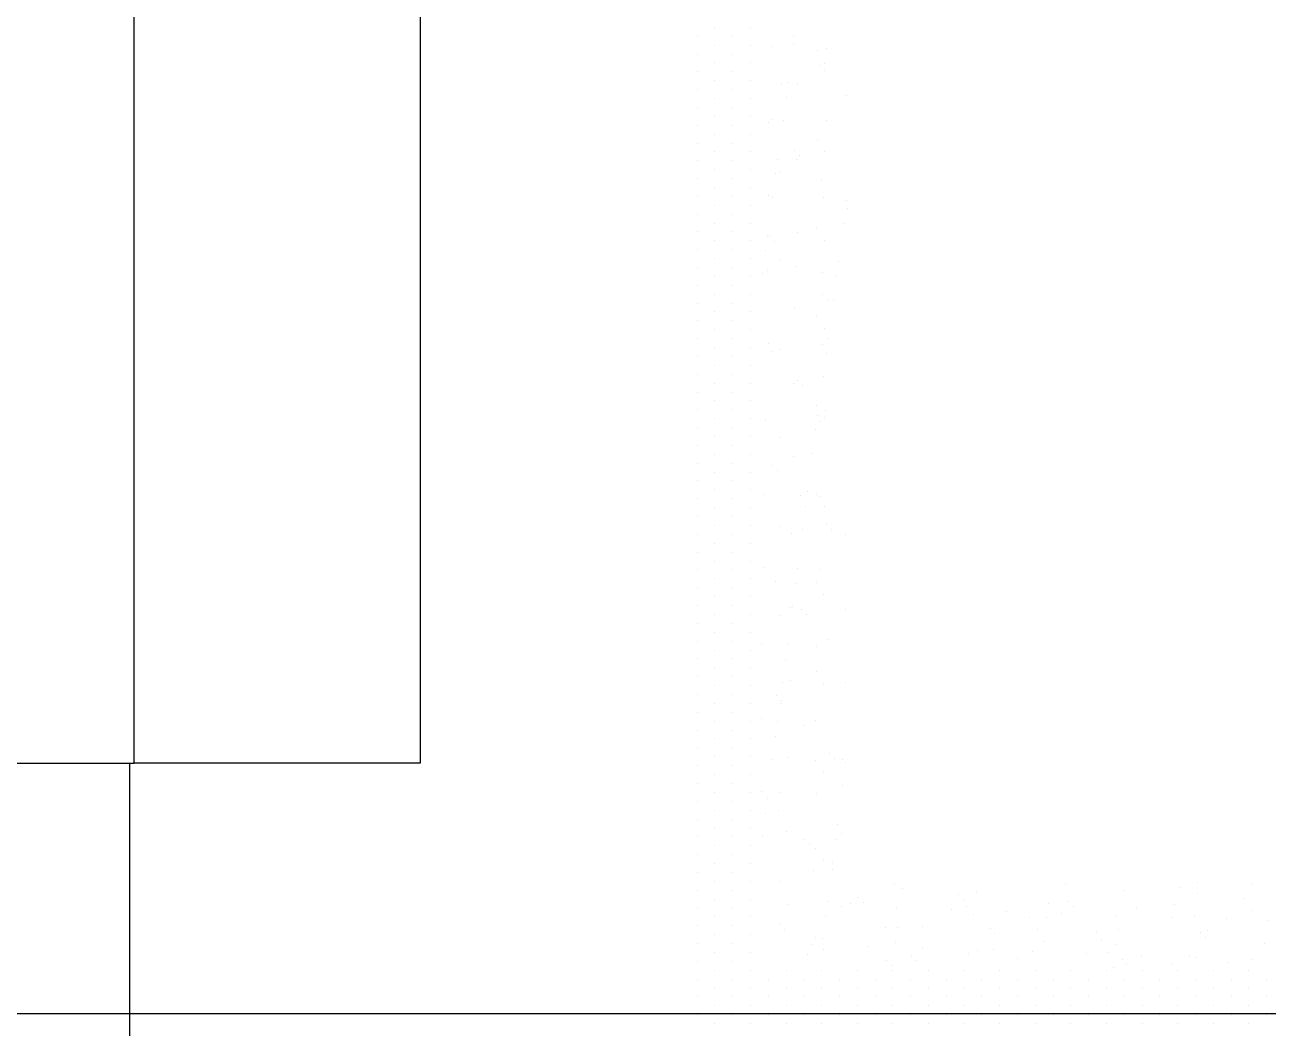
# Model space of a CAD drawing. Header units: millimetres. Extents: x -178 to 521, y -135 to 750.
# Drawn here: x -56.63 to -55.739, y 706.1 to 706.82 of the extents above; entities that cross this region are included whole.
import ezdxf

# ---------------------------------------------------------------- set-up
doc = ezdxf.new("R2010")
doc.units = ezdxf.units.MM
doc.header["$LTSCALE"] = 20
doc.header["$MEASUREMENT"] = 0
doc.linetypes.add('DASHDOT2', pattern=[0.5, 0.25, -0.125, 0, -0.125])
doc.layers.get('0').update_dxf_attribs({"linetype": 'CONTINUOUS'})
for name, color, linetype in [('AR-ALV', 5, 'CONTINUOUS'), ('COTA', 7, 'CONTINUOUS'), ('COTAS', 7, 'CONTINUOUS')]:
    doc.layers.add(name, color=color, linetype=linetype)

# ---------------------------------------------------------------- blocks, each defined once
blk = doc.blocks.new('A$C7AFB675E')
at = {"color": 8}
for p, q in [((3.5162, 1.3004), (3.5162, 1.3004)), ((3.5319, 1.3083), (3.5319, 1.3083)), ((3.5477, 1.3004), (3.5477, 1.3004)), ((3.5634, 1.3083), (3.5634, 1.3083)), ((3.6012, 1.3), (3.6012, 1.3)), ((3.5319, 1.2925), (3.5319, 1.2925)), ((3.5634, 1.2925), (3.5634, 1.2925)), ((3.5816, 1.2916), (3.5816, 1.2916)), ((3.6011, 1.2938), (3.6011, 1.2938)), ((3.6224, 1.2874), (3.6224, 1.2874)), ((3.6302, 1.29), (3.6302, 1.29)), ((3.5162, 1.2847), (3.5162, 1.2847)), ((3.5319, 1.2768), (3.5319, 1.2768)), ((3.5477, 1.2847), (3.5477, 1.2847)), ((3.5634, 1.2768), (3.5634, 1.2768)), ((3.6292, 1.2767), (3.6292, 1.2767)), ((3.5162, 1.2689), (3.5162, 1.2689)), ((3.5477, 1.2689), (3.5477, 1.2689)), ((3.6242, 1.2749), (3.6242, 1.2749)), ((3.6285, 1.2702), (3.6285, 1.2702)), ((3.5319, 1.261), (3.5319, 1.261)), ((3.5634, 1.261), (3.5634, 1.261)), ((3.5905, 1.2588), (3.5905, 1.2588)), ((3.5966, 1.2596), (3.5966, 1.2596)), ((3.6052, 1.2575), (3.6052, 1.2575)), ((3.5162, 1.2532), (3.5162, 1.2532)), ((3.5319, 1.2453), (3.5319, 1.2453)), ((3.5477, 1.2532), (3.5477, 1.2532)), ((3.5634, 1.2453), (3.5634, 1.2453)), ((3.5949, 1.2464), (3.5949, 1.2464)), ((3.6486, 1.2483), (3.6486, 1.2483)), ((3.5162, 1.2374), (3.5162, 1.2374)), ((3.5477, 1.2374), (3.5477, 1.2374)), ((3.5162, 1.2217), (3.5162, 1.2217)), ((3.5319, 1.2295), (3.5319, 1.2295)), ((3.5477, 1.2217), (3.5477, 1.2217)), ((3.5634, 1.2295), (3.5634, 1.2295)), ((3.5791, 1.2242), (3.5791, 1.2242)), ((3.5819, 1.2271), (3.5819, 1.2271)), ((3.5922, 1.226), (3.5922, 1.226)), ((3.6305, 1.2256), (3.6305, 1.2256)), ((3.5319, 1.2138), (3.5319, 1.2138)), ((3.5634, 1.2138), (3.5634, 1.2138)), ((3.5162, 1.2059), (3.5162, 1.2059)), ((3.5477, 1.2059), (3.5477, 1.2059)), ((3.6223, 1.2089), (3.6223, 1.2089)), ((3.5162, 1.1902), (3.5162, 1.1902)), ((3.5319, 1.198), (3.5319, 1.198)), ((3.5477, 1.1902), (3.5477, 1.1902)), ((3.5634, 1.198), (3.5634, 1.198)), ((3.5877, 1.1917), (3.5877, 1.1917)), ((3.6021, 1.1991), (3.6021, 1.1991)), ((3.6044, 1.1916), (3.6044, 1.1916)), ((3.6064, 1.1945), (3.6064, 1.1945)), ((3.629, 1.1983), (3.629, 1.1983)), ((3.5319, 1.1823), (3.5319, 1.1823)), ((3.5634, 1.1823), (3.5634, 1.1823)), ((3.5859, 1.1786), (3.5859, 1.1786)), ((3.5903, 1.1804), (3.5903, 1.1804)), ((3.5162, 1.1744), (3.5162, 1.1744)), ((3.5319, 1.1665), (3.5319, 1.1665)), ((3.5477, 1.1744), (3.5477, 1.1744)), ((3.5634, 1.1665), (3.5634, 1.1665)), ((3.6264, 1.1726), (3.6264, 1.1726)), ((3.5162, 1.1587), (3.5162, 1.1587)), ((3.5477, 1.1587), (3.5477, 1.1587)), ((3.5795, 1.1591), (3.5795, 1.1591)), ((3.5832, 1.1581), (3.5832, 1.1581)), ((3.628, 1.1575), (3.628, 1.1575)), ((3.6481, 1.1554), (3.6481, 1.1554)), ((3.5319, 1.1508), (3.5319, 1.1508)), ((3.5634, 1.1508), (3.5634, 1.1508)), ((3.6494, 1.1475), (3.6494, 1.1475)), ((3.5162, 1.1429), (3.5162, 1.1429)), ((3.5319, 1.135), (3.5319, 1.135)), ((3.5477, 1.1429), (3.5477, 1.1429)), ((3.5634, 1.135), (3.5634, 1.135)), ((3.6454, 1.1349), (3.6454, 1.1349)), ((3.5162, 1.1272), (3.5162, 1.1272)), ((3.5477, 1.1272), (3.5477, 1.1272)), ((3.5787, 1.1239), (3.5787, 1.1239)), ((3.58, 1.1234), (3.58, 1.1234)), ((3.6047, 1.1271), (3.6047, 1.1271)), ((3.6221, 1.1304), (3.6221, 1.1304)), ((3.5162, 1.1114), (3.5162, 1.1114)), ((3.5319, 1.1193), (3.5319, 1.1193)), ((3.5477, 1.1114), (3.5477, 1.1114)), ((3.5634, 1.1193), (3.5634, 1.1193)), ((3.5842, 1.1187), (3.5842, 1.1187)), ((3.6289, 1.1198), (3.6289, 1.1198)), ((3.5319, 1.1035), (3.5319, 1.1035)), ((3.5634, 1.1035), (3.5634, 1.1035)), ((3.577, 1.1108), (3.577, 1.1108)), ((3.5902, 1.1019), (3.5902, 1.1019)), ((3.6409, 1.1007), (3.6409, 1.1007)), ((3.5162, 1.0957), (3.5162, 1.0957)), ((3.5477, 1.0957), (3.5477, 1.0957)), ((3.5743, 1.0903), (3.5743, 1.0903)), ((3.5786, 1.0931), (3.5786, 1.0931)), ((3.6043, 1.0968), (3.6043, 1.0968)), ((3.6272, 1.0915), (3.6272, 1.0915)), ((3.5162, 1.0799), (3.5162, 1.0799)), ((3.5319, 1.0878), (3.5319, 1.0878)), ((3.5477, 1.0799), (3.5477, 1.0799)), ((3.5634, 1.0878), (3.5634, 1.0878)), ((3.6392, 1.0875), (3.6392, 1.0875)), ((3.5319, 1.072), (3.5319, 1.072)), ((3.5634, 1.072), (3.5634, 1.072)), ((3.6273, 1.0717), (3.6273, 1.0717)), ((3.5162, 1.0642), (3.5162, 1.0642)), ((3.5319, 1.0563), (3.5319, 1.0563)), ((3.5477, 1.0642), (3.5477, 1.0642)), ((3.5634, 1.0563), (3.5634, 1.0563)), ((3.6023, 1.059), (3.6023, 1.059)), ((3.6316, 1.0671), (3.6316, 1.0671)), ((3.6365, 1.0671), (3.6365, 1.0671)), ((3.5162, 1.0484), (3.5162, 1.0484)), ((3.5477, 1.0484), (3.5477, 1.0484)), ((3.622, 1.0519), (3.622, 1.0519)), ((3.5319, 1.0405), (3.5319, 1.0405)), ((3.5634, 1.0405), (3.5634, 1.0405)), ((3.6288, 1.0413), (3.6288, 1.0413)), ((3.5162, 1.0327), (3.5162, 1.0327)), ((3.5319, 1.0248), (3.5319, 1.0248)), ((3.5477, 1.0327), (3.5477, 1.0327)), ((3.5634, 1.0248), (3.5634, 1.0248)), ((3.5789, 1.0287), (3.5789, 1.0287)), ((3.59, 1.0234), (3.59, 1.0234)), ((3.6275, 1.0271), (3.6275, 1.0271)), ((3.632, 1.0328), (3.632, 1.0328)), ((3.5162, 1.0169), (3.5162, 1.0169)), ((3.5477, 1.0169), (3.5477, 1.0169)), ((3.5822, 1.021), (3.5822, 1.021)), ((3.6303, 1.0197), (3.6303, 1.0197)), ((3.5319, 1.009), (3.5319, 1.009)), ((3.5634, 1.009), (3.5634, 1.009)), ((3.5162, 1.0012), (3.5162, 1.0012)), ((3.5319, 0.9933), (3.5319, 0.9933)), ((3.5477, 1.0012), (3.5477, 1.0012)), ((3.5634, 0.9933), (3.5634, 0.9933)), ((3.6014, 0.9931), (3.6014, 0.9931)), ((3.6052, 0.996), (3.6052, 0.996)), ((3.6094, 0.9913), (3.6094, 0.9913)), ((3.6276, 0.9992), (3.6276, 0.9992)), ((3.5162, 0.9854), (3.5162, 0.9854)), ((3.5477, 0.9854), (3.5477, 0.9854)), ((3.5162, 0.9697), (3.5162, 0.9697)), ((3.5319, 0.9775), (3.5319, 0.9775)), ((3.5477, 0.9697), (3.5477, 0.9697)), ((3.5634, 0.9775), (3.5634, 0.9775)), ((3.6219, 0.9735), (3.6219, 0.9735)), ((3.6295, 0.9694), (3.6295, 0.9694)), ((3.5319, 0.9618), (3.5319, 0.9618)), ((3.5634, 0.9618), (3.5634, 0.9618)), ((3.5765, 0.9606), (3.5765, 0.9606)), ((3.623, 0.965), (3.623, 0.965)), ((3.625, 0.959), (3.625, 0.959)), ((3.6286, 0.9628), (3.6286, 0.9628)), ((3.5162, 0.9539), (3.5162, 0.9539)), ((3.5477, 0.9539), (3.5477, 0.9539)), ((3.6213, 0.9519), (3.6213, 0.9519)), ((3.5162, 0.9382), (3.5162, 0.9382)), ((3.5319, 0.946), (3.5319, 0.946)), ((3.5477, 0.9382), (3.5477, 0.9382)), ((3.5634, 0.946), (3.5634, 0.946)), ((3.5899, 0.9449), (3.5899, 0.9449)), ((3.5319, 0.9303), (3.5319, 0.9303)), ((3.5634, 0.9303), (3.5634, 0.9303)), ((3.6017, 0.9286), (3.6017, 0.9286)), ((3.6186, 0.9314), (3.6186, 0.9314)), ((3.5162, 0.9224), (3.5162, 0.9224)), ((3.5319, 0.9145), (3.5319, 0.9145)), ((3.5477, 0.9224), (3.5477, 0.9224)), ((3.5634, 0.9145), (3.5634, 0.9145)), ((3.5831, 0.9202), (3.5831, 0.9202)), ((3.5873, 0.9156), (3.5873, 0.9156)), ((3.5162, 0.9067), (3.5162, 0.9067)), ((3.5477, 0.9067), (3.5477, 0.9067)), ((3.5319, 0.8988), (3.5319, 0.8988)), ((3.5634, 0.8988), (3.5634, 0.8988)), ((3.5756, 0.8946), (3.5756, 0.8946)), ((3.6074, 0.8936), (3.6074, 0.8936)), ((3.6141, 0.8972), (3.6141, 0.8972)), ((3.6217, 0.895), (3.6217, 0.895)), ((3.6242, 0.893), (3.6242, 0.893)), ((3.5162, 0.8909), (3.5162, 0.8909)), ((3.5319, 0.883), (3.5319, 0.883)), ((3.5477, 0.8909), (3.5477, 0.8909)), ((3.5634, 0.883), (3.5634, 0.883)), ((3.6124, 0.884), (3.6124, 0.884)), ((3.6285, 0.8844), (3.6285, 0.8844)), ((3.5162, 0.8752), (3.5162, 0.8752)), ((3.5477, 0.8752), (3.5477, 0.8752)), ((3.5162, 0.8594), (3.5162, 0.8594)), ((3.5319, 0.8673), (3.5319, 0.8673)), ((3.5477, 0.8594), (3.5477, 0.8594)), ((3.5634, 0.8673), (3.5634, 0.8673)), ((3.5897, 0.8665), (3.5897, 0.8665)), ((3.5993, 0.8605), (3.5993, 0.8605)), ((3.6097, 0.8636), (3.6097, 0.8636)), ((3.6304, 0.8686), (3.6304, 0.8686)), ((3.6347, 0.8639), (3.6347, 0.8639)), ((3.6478, 0.859), (3.6478, 0.859)), ((3.5319, 0.8515), (3.5319, 0.8515)), ((3.5634, 0.8515), (3.5634, 0.8515)), ((3.5162, 0.8437), (3.5162, 0.8437)), ((3.5477, 0.8437), (3.5477, 0.8437)), ((3.5162, 0.8279), (3.5162, 0.8279)), ((3.5319, 0.8358), (3.5319, 0.8358)), ((3.5477, 0.8279), (3.5477, 0.8279)), ((3.5634, 0.8358), (3.5634, 0.8358)), ((3.576, 0.8302), (3.576, 0.8302)), ((3.6052, 0.8293), (3.6052, 0.8293)), ((3.6245, 0.8286), (3.6245, 0.8286)), ((3.5319, 0.82), (3.5319, 0.82)), ((3.5634, 0.82), (3.5634, 0.82)), ((3.5853, 0.8179), (3.5853, 0.8179)), ((3.6035, 0.8162), (3.6035, 0.8162)), ((3.6216, 0.8165), (3.6216, 0.8165)), ((3.5162, 0.8122), (3.5162, 0.8122)), ((3.5319, 0.8043), (3.5319, 0.8043)), ((3.5477, 0.8122), (3.5477, 0.8122)), ((3.5634, 0.8043), (3.5634, 0.8043)), ((3.6283, 0.8059), (3.6283, 0.8059)), ((3.5162, 0.7964), (3.5162, 0.7964)), ((3.5477, 0.7964), (3.5477, 0.7964)), ((3.5984, 0.7946), (3.5984, 0.7946)), ((3.6008, 0.7957), (3.6008, 0.7957)), ((3.6083, 0.7928), (3.6083, 0.7928)), ((3.647, 0.793), (3.647, 0.793)), ((3.5319, 0.7885), (3.5319, 0.7885)), ((3.5634, 0.7885), (3.5634, 0.7885)), ((3.5896, 0.788), (3.5896, 0.788)), ((3.6125, 0.7882), (3.6125, 0.7882)), ((3.5162, 0.7807), (3.5162, 0.7807)), ((3.5319, 0.7728), (3.5319, 0.7728)), ((3.5477, 0.7807), (3.5477, 0.7807)), ((3.5634, 0.7728), (3.5634, 0.7728)), ((3.5162, 0.7649), (3.5162, 0.7649)), ((3.5477, 0.7649), (3.5477, 0.7649)), ((3.5735, 0.7621), (3.5735, 0.7621)), ((3.5963, 0.7615), (3.5963, 0.7615)), ((3.6221, 0.7605), (3.6221, 0.7605)), ((3.6326, 0.7662), (3.6326, 0.7662)), ((3.5162, 0.7492), (3.5162, 0.7492)), ((3.5319, 0.757), (3.5319, 0.757)), ((3.5477, 0.7492), (3.5477, 0.7492)), ((3.5634, 0.757), (3.5634, 0.757)), ((3.5945, 0.7484), (3.5945, 0.7484)), ((3.5319, 0.7413), (3.5319, 0.7413)), ((3.5634, 0.7413), (3.5634, 0.7413)), ((3.6214, 0.738), (3.6214, 0.738)), ((3.5162, 0.7334), (3.5162, 0.7334)), ((3.5477, 0.7334), (3.5477, 0.7334)), ((3.5918, 0.7279), (3.5918, 0.7279)), ((3.5987, 0.7301), (3.5987, 0.7301)), ((3.6282, 0.7274), (3.6282, 0.7274)), ((3.6473, 0.7285), (3.6473, 0.7285)), ((3.5162, 0.7177), (3.5162, 0.7177)), ((3.5319, 0.7255), (3.5319, 0.7255)), ((3.5477, 0.7177), (3.5477, 0.7177)), ((3.5634, 0.7255), (3.5634, 0.7255)), ((3.5862, 0.7171), (3.5862, 0.7171)), ((3.5319, 0.7098), (3.5319, 0.7098)), ((3.5634, 0.7098), (3.5634, 0.7098)), ((3.5895, 0.7095), (3.5895, 0.7095)), ((3.5904, 0.7124), (3.5904, 0.7124)), ((3.5162, 0.7019), (3.5162, 0.7019)), ((3.5319, 0.694), (3.5319, 0.694)), ((3.5477, 0.7019), (3.5477, 0.7019)), ((3.5634, 0.694), (3.5634, 0.694)), ((3.5727, 0.6961), (3.5727, 0.6961)), ((3.5873, 0.6937), (3.5873, 0.6937)), ((3.6212, 0.6945), (3.6212, 0.6945)), ((3.5162, 0.6862), (3.5162, 0.6862)), ((3.5477, 0.6862), (3.5477, 0.6862)), ((3.6105, 0.6905), (3.6105, 0.6905)), ((3.5319, 0.6783), (3.5319, 0.6783)), ((3.5634, 0.6783), (3.5634, 0.6783)), ((3.5856, 0.6805), (3.5856, 0.6805)), ((3.5162, 0.6704), (3.5162, 0.6704)), ((3.5319, 0.6625), (3.5319, 0.6625)), ((3.5477, 0.6704), (3.5477, 0.6704)), ((3.5634, 0.6625), (3.5634, 0.6625)), ((3.5963, 0.6621), (3.5963, 0.6621)), ((3.6335, 0.6654), (3.6335, 0.6654)), ((3.6378, 0.6608), (3.6378, 0.6608)), ((3.6448, 0.6605), (3.6448, 0.6605)), ((3.5162, 0.6547), (3.5162, 0.6547)), ((3.5477, 0.6547), (3.5477, 0.6547)), ((3.5829, 0.6601), (3.5829, 0.6601)), ((3.6213, 0.6596), (3.6213, 0.6596)), ((3.6478, 0.6573), (3.6478, 0.6573)), ((3.5162, 0.6389), (3.5162, 0.6389)), ((3.5319, 0.6468), (3.5319, 0.6468)), ((3.5477, 0.6389), (3.5477, 0.6389)), ((3.5634, 0.6468), (3.5634, 0.6468)), ((3.6281, 0.6489), (3.6281, 0.6489)), ((3.5319, 0.631), (3.5319, 0.631)), ((3.5634, 0.631), (3.5634, 0.631)), ((3.573, 0.6317), (3.573, 0.6317)), ((3.5893, 0.631), (3.5893, 0.631)), ((3.6215, 0.6301), (3.6215, 0.6301)), ((3.6451, 0.6368), (3.6451, 0.6368)), ((3.5162, 0.6232), (3.5162, 0.6232)), ((3.5477, 0.6232), (3.5477, 0.6232)), ((3.5784, 0.6258), (3.5784, 0.6258)), ((3.5162, 0.6074), (3.5162, 0.6074)), ((3.5319, 0.6153), (3.5319, 0.6153)), ((3.5477, 0.6074), (3.5477, 0.6074)), ((3.5634, 0.6153), (3.5634, 0.6153)), ((3.5767, 0.6127), (3.5767, 0.6127)), ((3.5884, 0.6147), (3.5884, 0.6147)), ((3.5319, 0.5995), (3.5319, 0.5995)), ((3.5634, 0.5995), (3.5634, 0.5995)), ((3.5955, 0.5961), (3.5955, 0.5961)), ((3.6406, 0.6026), (3.6406, 0.6026)), ((3.644, 0.5945), (3.644, 0.5945)), ((3.5162, 0.5917), (3.5162, 0.5917)), ((3.5319, 0.5838), (3.5319, 0.5838)), ((3.5477, 0.5917), (3.5477, 0.5917)), ((3.5634, 0.5838), (3.5634, 0.5838)), ((3.574, 0.5922), (3.574, 0.5922)), ((3.6114, 0.5896), (3.6114, 0.5896)), ((3.6156, 0.585), (3.6156, 0.585)), ((3.6389, 0.5895), (3.6389, 0.5895)), ((3.5162, 0.5759), (3.5162, 0.5759)), ((3.5477, 0.5759), (3.5477, 0.5759)), ((3.6211, 0.5811), (3.6211, 0.5811)), ((3.5319, 0.568), (3.5319, 0.568)), ((3.5634, 0.568), (3.5634, 0.568)), ((3.6191, 0.562), (3.6191, 0.562)), ((3.6279, 0.5704), (3.6279, 0.5704)), ((3.6357, 0.5631), (3.6357, 0.5631)), ((3.6362, 0.569), (3.6362, 0.569)), ((3.5162, 0.5602), (3.5162, 0.5602)), ((3.5319, 0.5523), (3.5319, 0.5523)), ((3.5477, 0.5602), (3.5477, 0.5602)), ((3.5634, 0.5523), (3.5634, 0.5523)), ((3.5892, 0.5525), (3.5892, 0.5525)), ((3.959, 0.5509), (3.959, 0.5509)), ((3.5162, 0.5444), (3.5162, 0.5444)), ((3.5477, 0.5444), (3.5477, 0.5444)), ((3.691, 0.5501), (3.691, 0.5501)), ((3.6983, 0.5458), (3.6983, 0.5458)), ((3.7473, 0.5404), (3.7473, 0.5404)), ((3.7632, 0.543), (3.7632, 0.543)), ((3.8417, 0.5496), (3.8417, 0.5496)), ((3.8938, 0.5439), (3.8938, 0.5439)), ((3.9436, 0.5472), (3.9436, 0.5472)), ((3.9587, 0.5411), (3.9587, 0.5411)), ((4.0075, 0.5493), (4.0075, 0.5493)), ((3.5162, 0.5287), (3.5162, 0.5287)), ((3.5319, 0.5365), (3.5319, 0.5365)), ((3.5477, 0.5287), (3.5477, 0.5287)), ((3.5634, 0.5365), (3.5634, 0.5365)), ((3.5958, 0.5316), (3.5958, 0.5316)), ((3.6317, 0.5348), (3.6317, 0.5348)), ((3.6443, 0.53), (3.6443, 0.53)), ((3.6523, 0.5322), (3.6523, 0.5322)), ((3.6587, 0.538), (3.6587, 0.538)), ((3.663, 0.5333), (3.663, 0.5333)), ((3.6929, 0.5285), (3.6929, 0.5285)), ((3.7525, 0.5355), (3.7525, 0.5355)), ((3.7541, 0.5297), (3.7541, 0.5297)), ((3.8271, 0.5329), (3.8271, 0.5329)), ((3.8449, 0.5346), (3.8449, 0.5346)), ((3.8492, 0.5299), (3.8492, 0.5299)), ((3.9048, 0.5293), (3.9048, 0.5293)), ((3.9387, 0.5321), (3.9387, 0.5321)), ((3.9999, 0.5374), (3.9999, 0.5374)), ((3.5319, 0.5208), (3.5319, 0.5208)), ((3.5634, 0.5208), (3.5634, 0.5208)), ((3.6299, 0.5216), (3.6299, 0.5216)), ((3.7414, 0.5269), (3.7414, 0.5269)), ((3.7605, 0.5225), (3.7605, 0.5225)), ((3.79, 0.5253), (3.79, 0.5253)), ((3.8104, 0.52), (3.8104, 0.52)), ((3.8254, 0.5198), (3.8254, 0.5198)), ((3.8385, 0.5237), (3.8385, 0.5237)), ((3.8871, 0.5221), (3.8871, 0.5221)), ((3.9357, 0.5205), (3.9357, 0.5205)), ((3.956, 0.5207), (3.956, 0.5207)), ((3.9842, 0.5189), (3.9842, 0.5189)), ((4.0067, 0.5268), (4.0067, 0.5268)), ((4.0209, 0.5179), (4.0209, 0.5179)), ((3.5162, 0.5129), (3.5162, 0.5129)), ((3.5477, 0.5129), (3.5477, 0.5129)), ((3.5893, 0.5139), (3.5893, 0.5139)), ((3.5935, 0.5092), (3.5935, 0.5092)), ((3.6831, 0.5114), (3.6831, 0.5114)), ((3.6938, 0.5115), (3.6938, 0.5115)), ((3.7154, 0.5118), (3.7154, 0.5118)), ((3.7755, 0.5104), (3.7755, 0.5104)), ((3.8172, 0.5094), (3.8172, 0.5094)), ((3.8693, 0.508), (3.8693, 0.508)), ((3.8893, 0.5097), (3.8893, 0.5097)), ((3.9617, 0.507), (3.9617, 0.507)), ((3.9679, 0.5089), (3.9679, 0.5089)), ((3.5162, 0.4972), (3.5162, 0.4972)), ((3.5319, 0.505), (3.5319, 0.505)), ((3.5477, 0.4972), (3.5477, 0.4972)), ((3.5634, 0.505), (3.5634, 0.505)), ((3.6182, 0.4961), (3.6182, 0.4961)), ((3.621, 0.5026), (3.621, 0.5026)), ((3.6272, 0.5012), (3.6272, 0.5012)), ((3.6921, 0.4984), (3.6921, 0.4984)), ((3.7797, 0.5058), (3.7797, 0.5058)), ((3.8227, 0.4993), (3.8227, 0.4993)), ((3.8736, 0.4997), (3.8736, 0.4997)), ((3.8876, 0.4965), (3.8876, 0.4965)), ((3.966, 0.5024), (3.966, 0.5024)), ((4.0182, 0.4974), (4.0182, 0.4974)), ((3.5319, 0.4893), (3.5319, 0.4893)), ((3.5634, 0.4893), (3.5634, 0.4893)), ((3.6136, 0.4873), (3.6136, 0.4873)), ((3.6278, 0.492), (3.6278, 0.492)), ((3.6668, 0.4945), (3.6668, 0.4945)), ((3.706, 0.4863), (3.706, 0.4863)), ((3.7153, 0.4929), (3.7153, 0.4929)), ((3.756, 0.4883), (3.756, 0.4883)), ((3.7639, 0.4913), (3.7639, 0.4913)), ((3.7785, 0.4915), (3.7785, 0.4915)), ((3.8125, 0.4897), (3.8125, 0.4897)), ((3.861, 0.4881), (3.861, 0.4881)), ((3.8803, 0.489), (3.8803, 0.489)), ((3.9096, 0.4865), (3.9096, 0.4865)), ((3.9515, 0.4864), (3.9515, 0.4864)), ((3.9581, 0.4849), (3.9581, 0.4849)), ((3.5162, 0.4814), (3.5162, 0.4814)), ((3.5319, 0.4735), (3.5319, 0.4735)), ((3.5477, 0.4814), (3.5477, 0.4814)), ((3.5634, 0.4735), (3.5634, 0.4735)), ((3.5949, 0.4735), (3.5949, 0.4735)), ((3.6264, 0.4735), (3.6264, 0.4735)), ((3.6579, 0.4735), (3.6579, 0.4735)), ((3.6841, 0.4822), (3.6841, 0.4822)), ((3.6894, 0.4779), (3.6894, 0.4779)), ((3.6894, 0.4735), (3.6894, 0.4735)), ((3.7103, 0.4817), (3.7103, 0.4817)), ((3.7209, 0.4735), (3.7209, 0.4735)), ((3.7524, 0.4735), (3.7524, 0.4735)), ((3.7839, 0.4735), (3.7839, 0.4735)), ((3.7998, 0.4839), (3.7998, 0.4839)), ((3.8154, 0.4735), (3.8154, 0.4735)), ((3.8469, 0.4735), (3.8469, 0.4735)), ((3.8784, 0.4735), (3.8784, 0.4735)), ((3.8849, 0.4761), (3.8849, 0.4761)), ((3.8923, 0.4829), (3.8923, 0.4829)), ((3.8965, 0.4783), (3.8965, 0.4783)), ((3.9099, 0.4735), (3.9099, 0.4735)), ((3.9367, 0.4793), (3.9367, 0.4793)), ((3.9414, 0.4735), (3.9414, 0.4735)), ((3.9729, 0.4735), (3.9729, 0.4735)), ((3.9861, 0.4804), (3.9861, 0.4804)), ((4.0044, 0.4735), (4.0044, 0.4735)), ((4.0067, 0.4834), (4.0067, 0.4834)), ((3.5162, 0.4657), (3.5162, 0.4657)), ((3.5477, 0.4657), (3.5477, 0.4657)), ((3.5792, 0.4657), (3.5792, 0.4657)), ((3.6107, 0.4657), (3.6107, 0.4657)), ((3.6422, 0.4657), (3.6422, 0.4657)), ((3.6737, 0.4657), (3.6737, 0.4657)), ((3.7052, 0.4657), (3.7052, 0.4657)), ((3.7367, 0.4657), (3.7367, 0.4657)), ((3.7682, 0.4657), (3.7682, 0.4657)), ((3.7997, 0.4657), (3.7997, 0.4657)), ((3.8312, 0.4657), (3.8312, 0.4657)), ((3.8627, 0.4657), (3.8627, 0.4657)), ((3.8942, 0.4657), (3.8942, 0.4657)), ((3.9257, 0.4657), (3.9257, 0.4657)), ((3.9572, 0.4657), (3.9572, 0.4657)), ((3.9887, 0.4657), (3.9887, 0.4657)), ((4.0202, 0.4657), (4.0202, 0.4657)), ((3.5319, 0.4578), (3.5319, 0.4578)), ((3.5634, 0.4578), (3.5634, 0.4578)), ((3.5949, 0.4578), (3.5949, 0.4578)), ((3.6264, 0.4578), (3.6264, 0.4578)), ((3.6579, 0.4578), (3.6579, 0.4578)), ((3.6894, 0.4578), (3.6894, 0.4578)), ((3.7209, 0.4578), (3.7209, 0.4578)), ((3.7524, 0.4578), (3.7524, 0.4578)), ((3.7839, 0.4578), (3.7839, 0.4578)), ((3.8154, 0.4578), (3.8154, 0.4578)), ((3.8469, 0.4578), (3.8469, 0.4578)), ((3.8784, 0.4578), (3.8784, 0.4578)), ((3.9099, 0.4578), (3.9099, 0.4578)), ((3.9414, 0.4578), (3.9414, 0.4578)), ((3.9729, 0.4578), (3.9729, 0.4578)), ((4.0044, 0.4578), (4.0044, 0.4578)), ((3.5162, 0.4499), (3.5162, 0.4499)), ((3.5319, 0.442), (3.5319, 0.442)), ((3.5477, 0.4499), (3.5477, 0.4499)), ((3.5634, 0.442), (3.5634, 0.442)), ((3.5792, 0.4499), (3.5792, 0.4499)), ((3.5949, 0.442), (3.5949, 0.442)), ((3.6107, 0.4499), (3.6107, 0.4499)), ((3.6264, 0.442), (3.6264, 0.442)), ((3.6422, 0.4499), (3.6422, 0.4499)), ((3.6579, 0.442), (3.6579, 0.442)), ((3.6737, 0.4499), (3.6737, 0.4499)), ((3.6894, 0.442), (3.6894, 0.442)), ((3.7052, 0.4499), (3.7052, 0.4499)), ((3.7209, 0.442), (3.7209, 0.442)), ((3.7367, 0.4499), (3.7367, 0.4499)), ((3.7524, 0.442), (3.7524, 0.442)), ((3.7682, 0.4499), (3.7682, 0.4499)), ((3.7839, 0.442), (3.7839, 0.442)), ((3.7997, 0.4499), (3.7997, 0.4499)), ((3.8154, 0.442), (3.8154, 0.442)), ((3.8312, 0.4499), (3.8312, 0.4499)), ((3.8469, 0.442), (3.8469, 0.442)), ((3.8627, 0.4499), (3.8627, 0.4499)), ((3.8784, 0.442), (3.8784, 0.442)), ((3.8942, 0.4499), (3.8942, 0.4499)), ((3.9099, 0.442), (3.9099, 0.442)), ((3.9257, 0.4499), (3.9257, 0.4499)), ((3.9414, 0.442), (3.9414, 0.442)), ((3.9572, 0.4499), (3.9572, 0.4499)), ((3.9729, 0.442), (3.9729, 0.442)), ((3.9887, 0.4499), (3.9887, 0.4499)), ((4.0044, 0.442), (4.0044, 0.442)), ((4.0202, 0.4499), (4.0202, 0.4499)), ((3.5162, 0.4342), (3.5162, 0.4342)), ((3.5477, 0.4342), (3.5477, 0.4342)), ((3.5792, 0.4342), (3.5792, 0.4342)), ((3.6107, 0.4342), (3.6107, 0.4342)), ((3.6422, 0.4342), (3.6422, 0.4342)), ((3.6737, 0.4342), (3.6737, 0.4342)), ((3.7052, 0.4342), (3.7052, 0.4342)), ((3.7367, 0.4342), (3.7367, 0.4342)), ((3.7682, 0.4342), (3.7682, 0.4342)), ((3.7997, 0.4342), (3.7997, 0.4342)), ((3.8312, 0.4342), (3.8312, 0.4342)), ((3.8627, 0.4342), (3.8627, 0.4342)), ((3.8942, 0.4342), (3.8942, 0.4342)), ((3.9257, 0.4342), (3.9257, 0.4342)), ((3.9572, 0.4342), (3.9572, 0.4342)), ((3.9887, 0.4342), (3.9887, 0.4342)), ((4.0202, 0.4342), (4.0202, 0.4342)), ((3.5319, 0.4263), (3.5319, 0.4263)), ((3.5634, 0.4263), (3.5634, 0.4263)), ((3.5949, 0.4263), (3.5949, 0.4263)), ((3.6264, 0.4263), (3.6264, 0.4263)), ((3.6579, 0.4263), (3.6579, 0.4263)), ((3.6894, 0.4263), (3.6894, 0.4263)), ((3.7209, 0.4263), (3.7209, 0.4263)), ((3.7524, 0.4263), (3.7524, 0.4263)), ((3.7839, 0.4263), (3.7839, 0.4263)), ((3.8154, 0.4263), (3.8154, 0.4263)), ((3.8469, 0.4263), (3.8469, 0.4263)), ((3.8784, 0.4263), (3.8784, 0.4263)), ((3.9099, 0.4263), (3.9099, 0.4263)), ((3.9414, 0.4263), (3.9414, 0.4263)), ((3.9729, 0.4263), (3.9729, 0.4263)), ((4.0044, 0.4263), (4.0044, 0.4263))]:
    blk.add_line(p, q, dxfattribs=at)

msp = doc.modelspace()

# ---------------------------------------------------------------- linework, layer by layer
at = {"color": 5, "linetype": 'Continuous'}
for p, q in [((-56.55208, 706.29002), (-56.55208, 708.79002)), ((-56.71208, 706.29002), (-56.55208, 706.29002))]:
    msp.add_line(p, q, dxfattribs=at)
at = {"color": 8}
msp.add_lwpolyline([(-56.55208, 706.29002), (-56.55208, 708.21692), (-56.34697, 708.21692), (-56.34697, 706.29002)], close=True, dxfattribs=at)
at = {"layer": 'AR-ALV', "color": 2, "linetype": 'DASHDOT2'}
msp.add_line((-41.66531, 706.1104), (-71.09937, 706.1104), dxfattribs=at)
at = {"layer": 'COTA', "color": 8, "linetype": 'DASHDOT2'}
msp.add_line((-56.55542, 706.29002), (-56.55542, 705.09002), dxfattribs=at)

# ---------------------------------------------------------------- block references
at = {"layer": 'COTAS', "ltscale": 0.35, "xscale": 0.81, "yscale": 0.81, "zscale": 0.81}
msp.add_blockref('A$C7AFB675E', (-58.99662, 705.75805), dxfattribs=at)

doc.saveas('drawing.dxf')
